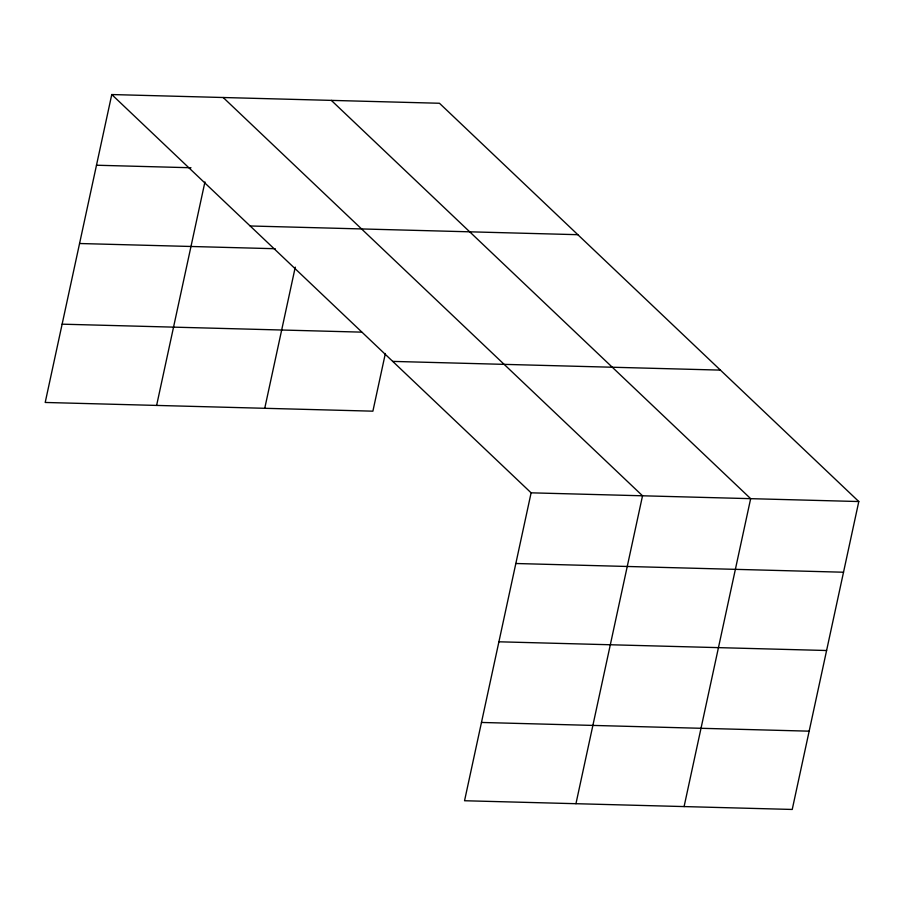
<?xml version="1.0" encoding="UTF-8"?>
<svg xmlns="http://www.w3.org/2000/svg" width="904" height="904" viewBox="0 0 904 904"><rect width="100%" height="100%" fill="white"/><g stroke="black" fill="none" stroke-linecap="round" stroke-linejoin="round"><path stroke-width="1.36" d="M111.768 94.547L531.111 492.827L464.543 800.741L792.232 809.453L858.8 501.539L439.457 103.259L111.768 94.547L45.2 402.461L372.889 411.173L385.364 353.487M156.618 405.421L204.937 181.93M264.748 408.303L295.269 267.132M575.95 803.701L642.529 495.787L223.186 97.508M684.091 806.571L750.659 498.658L331.327 100.389M96.491 165.229L190.981 167.748M250.159 225.977L577.848 234.69M79.563 243.515L275.245 248.724M62.127 324.174L361.724 332.141M392.731 361.397L720.42 370.109M531.111 492.827L858.8 501.539M515.834 563.508L843.522 572.221M498.906 641.795L826.595 650.507M481.47 722.454L809.148 731.166"/></g></svg>
